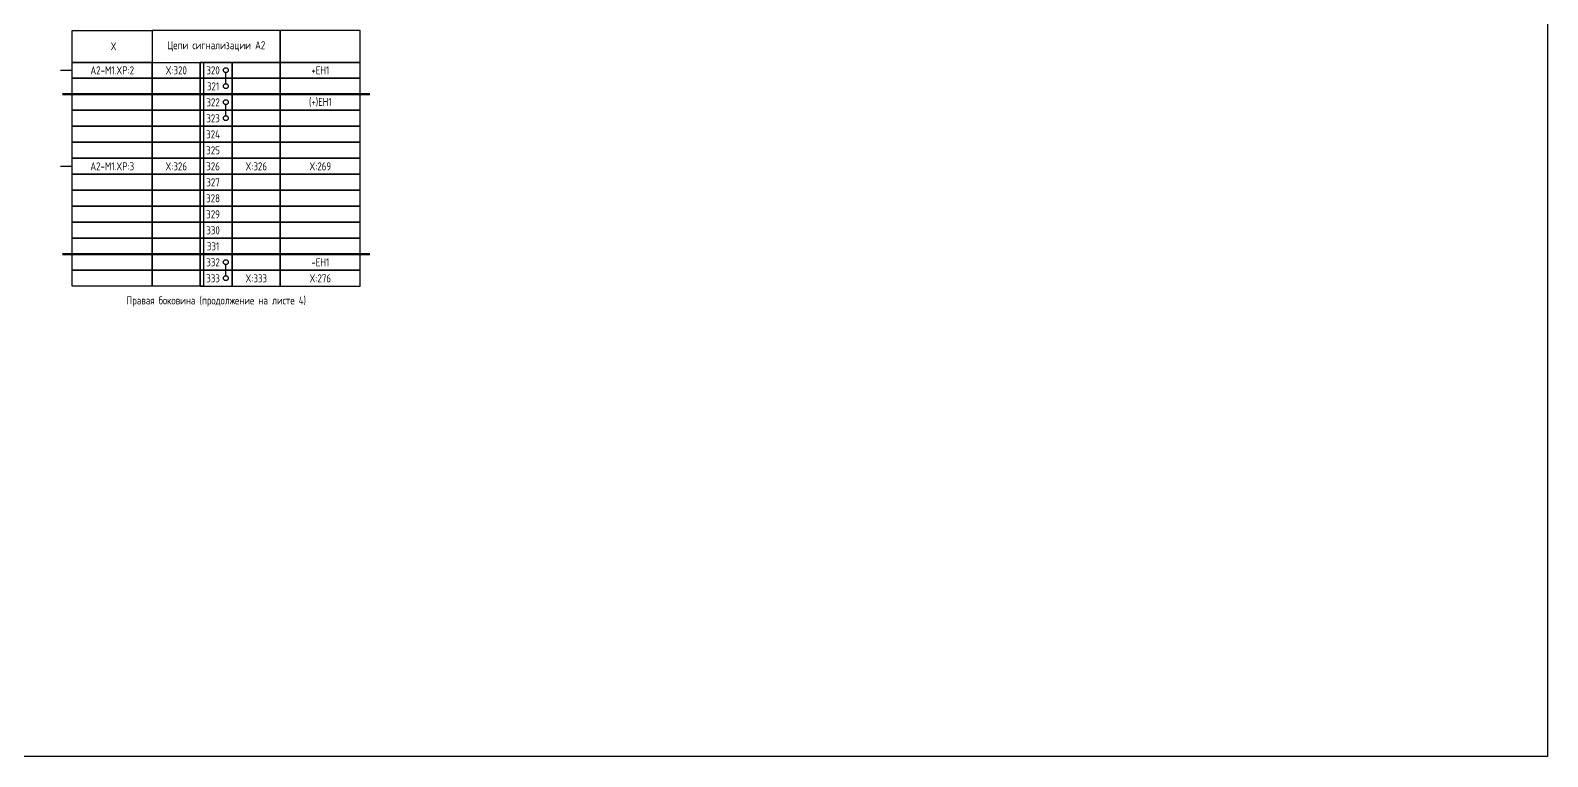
# Model space of a CAD drawing. Header units: millimetres. Extents: x -1533 to 5846, y -90 to 586.
# Drawn here: x 5371.6 to 5845.6, y -90 to 137 of the extents above; entities that cross this region are included whole.
import ezdxf

# ---------------------------------------------------------------- set-up
doc = ezdxf.new("R2010")
doc.units = ezdxf.units.MM
doc.styles.add('Gost_type_A', font='GOST_A.TTF')

msp = doc.modelspace()

# ---------------------------------------------------------------- linework, layer by layer
for p, q in [((5381.04, 124.5), (5384.67, 124.5)), ((5381.04, 94.5), (5384.67, 94.5))]:
    msp.add_line(p, q)
at = {"lineweight": -2}
for p, q in [((5432.67, 120.25), (5432.67, 123.75)), ((5432.67, 110.25), (5432.67, 113.75)), ((5432.67, 60.25), (5432.67, 63.75))]:
    msp.add_line(p, q, dxfattribs=at)
at = {"lineweight": 50}
for p, q in [((5381.67, 117), (5477.67, 117)), ((5381.67, 67), (5477.67, 67))]:
    msp.add_line(p, q, dxfattribs=at)
for points in [[(-1533, 586), (5845.64, 586), (5845.64, -90), (-1533, -90)], [(5384.67, 137), (5409.67, 137), (5409.67, 127), (5384.67, 127)], [(5449.67, 137), (5409.67, 137), (5409.67, 127), (5449.67, 127)], [(5474.67, 137), (5449.67, 137), (5449.67, 127), (5474.67, 127)], [(5384.67, 127), (5409.67, 127), (5409.67, 122), (5384.67, 122)], [(5409.67, 127), (5424.67, 127), (5424.67, 122), (5409.67, 122)], [(5434.67, 127), (5424.67, 127), (5424.67, 122), (5434.67, 122)], [(5424.67, 127), (5425.67, 127), (5425.67, 57), (5424.67, 57)], [(5449.67, 127), (5434.67, 127), (5434.67, 122), (5449.67, 122)], [(5474.67, 127), (5449.67, 127), (5449.67, 122), (5474.67, 122)], [(5384.67, 122), (5409.67, 122), (5409.67, 117), (5384.67, 117)], [(5409.67, 122), (5424.67, 122), (5424.67, 117), (5409.67, 117)], [(5434.67, 122), (5424.67, 122), (5424.67, 117), (5434.67, 117)], [(5449.67, 122), (5434.67, 122), (5434.67, 117), (5449.67, 117)], [(5474.67, 122), (5449.67, 122), (5449.67, 117), (5474.67, 117)], [(5384.67, 117), (5409.67, 117), (5409.67, 112), (5384.67, 112)], [(5409.67, 117), (5424.67, 117), (5424.67, 112), (5409.67, 112)], [(5434.67, 117), (5424.67, 117), (5424.67, 112), (5434.67, 112)], [(5449.67, 117), (5434.67, 117), (5434.67, 112), (5449.67, 112)], [(5474.67, 117), (5449.67, 117), (5449.67, 112), (5474.67, 112)], [(5384.67, 112), (5409.67, 112), (5409.67, 107), (5384.67, 107)], [(5409.67, 112), (5424.67, 112), (5424.67, 107), (5409.67, 107)], [(5434.67, 112), (5424.67, 112), (5424.67, 107), (5434.67, 107)], [(5449.67, 112), (5434.67, 112), (5434.67, 107), (5449.67, 107)], [(5474.67, 112), (5449.67, 112), (5449.67, 107), (5474.67, 107)], [(5384.67, 107), (5409.67, 107), (5409.67, 102), (5384.67, 102)], [(5409.67, 107), (5424.67, 107), (5424.67, 102), (5409.67, 102)], [(5434.67, 107), (5424.67, 107), (5424.67, 102), (5434.67, 102)], [(5449.67, 107), (5434.67, 107), (5434.67, 102), (5449.67, 102)], [(5474.67, 107), (5449.67, 107), (5449.67, 102), (5474.67, 102)], [(5384.67, 102), (5409.67, 102), (5409.67, 97), (5384.67, 97)], [(5409.67, 102), (5424.67, 102), (5424.67, 97), (5409.67, 97)], [(5434.67, 102), (5424.67, 102), (5424.67, 97), (5434.67, 97)], [(5449.67, 102), (5434.67, 102), (5434.67, 97), (5449.67, 97)], [(5474.67, 102), (5449.67, 102), (5449.67, 97), (5474.67, 97)], [(5384.67, 97), (5409.67, 97), (5409.67, 92), (5384.67, 92)], [(5409.67, 97), (5424.67, 97), (5424.67, 92), (5409.67, 92)], [(5434.67, 97), (5424.67, 97), (5424.67, 92), (5434.67, 92)], [(5449.67, 97), (5434.67, 97), (5434.67, 92), (5449.67, 92)], [(5474.67, 97), (5449.67, 97), (5449.67, 92), (5474.67, 92)], [(5384.67, 92), (5409.67, 92), (5409.67, 87), (5384.67, 87)], [(5409.67, 92), (5424.67, 92), (5424.67, 87), (5409.67, 87)], [(5434.67, 92), (5424.67, 92), (5424.67, 87), (5434.67, 87)], [(5449.67, 92), (5434.67, 92), (5434.67, 87), (5449.67, 87)], [(5474.67, 92), (5449.67, 92), (5449.67, 87), (5474.67, 87)], [(5384.67, 87), (5409.67, 87), (5409.67, 82), (5384.67, 82)], [(5409.67, 87), (5424.67, 87), (5424.67, 82), (5409.67, 82)], [(5434.67, 87), (5424.67, 87), (5424.67, 82), (5434.67, 82)], [(5449.67, 87), (5434.67, 87), (5434.67, 82), (5449.67, 82)], [(5474.67, 87), (5449.67, 87), (5449.67, 82), (5474.67, 82)], [(5384.67, 82), (5409.67, 82), (5409.67, 77), (5384.67, 77)], [(5409.67, 82), (5424.67, 82), (5424.67, 77), (5409.67, 77)], [(5434.67, 82), (5424.67, 82), (5424.67, 77), (5434.67, 77)], [(5449.67, 82), (5434.67, 82), (5434.67, 77), (5449.67, 77)], [(5474.67, 82), (5449.67, 82), (5449.67, 77), (5474.67, 77)], [(5384.67, 77), (5409.67, 77), (5409.67, 72), (5384.67, 72)], [(5409.67, 77), (5424.67, 77), (5424.67, 72), (5409.67, 72)], [(5434.67, 77), (5424.67, 77), (5424.67, 72), (5434.67, 72)], [(5449.67, 77), (5434.67, 77), (5434.67, 72), (5449.67, 72)], [(5474.67, 77), (5449.67, 77), (5449.67, 72), (5474.67, 72)], [(5384.67, 72), (5409.67, 72), (5409.67, 67), (5384.67, 67)], [(5409.67, 72), (5424.67, 72), (5424.67, 67), (5409.67, 67)], [(5434.67, 72), (5424.67, 72), (5424.67, 67), (5434.67, 67)], [(5449.67, 72), (5434.67, 72), (5434.67, 67), (5449.67, 67)], [(5474.67, 72), (5449.67, 72), (5449.67, 67), (5474.67, 67)], [(5384.67, 67), (5409.67, 67), (5409.67, 62), (5384.67, 62)], [(5409.67, 67), (5424.67, 67), (5424.67, 62), (5409.67, 62)], [(5434.67, 67), (5424.67, 67), (5424.67, 62), (5434.67, 62)], [(5449.67, 67), (5434.67, 67), (5434.67, 62), (5449.67, 62)], [(5474.67, 67), (5449.67, 67), (5449.67, 62), (5474.67, 62)], [(5384.67, 62), (5409.67, 62), (5409.67, 57), (5384.67, 57)], [(5409.67, 62), (5424.67, 62), (5424.67, 57), (5409.67, 57)], [(5434.67, 62), (5424.67, 62), (5424.67, 57), (5434.67, 57)], [(5449.67, 62), (5434.67, 62), (5434.67, 57), (5449.67, 57)], [(5474.67, 62), (5449.67, 62), (5449.67, 57), (5474.67, 57)]]:
    msp.add_lwpolyline(points, close=True)
at = {"lineweight": -2}
for centre in [(5432.67, 124.55), (5432.67, 119.55), (5432.67, 114.55), (5432.67, 109.55), (5432.67, 64.55), (5432.67, 59.55)]:
    msp.add_circle(centre, 0.75, dxfattribs=at)

# ---------------------------------------------------------------- texts
at = {"char_height": 2.5, "attachment_point": 5, "style": 'Gost_type_A'}
for s, insert, width in [('X', (5397.58, 132), 25), ('Цепи сигнализации А2', (5429.67, 132), 40), ('A2-М1.XР:2', (5397.17, 124.5), 25), ('\\pxqc;+EH1', (5462.17, 124.5), 25), ('\\pxqc;(+)EH1', (5462.17, 114.5), 25), ('A2-М1.XР:3', (5397.17, 94.5), 25), ('X:269', (5462.17, 94.5), 25), ('\\pxqc;-EH1', (5462.17, 64.5), 25), ('X:276', (5462.17, 59.5), 25), ('\\pxt31;Правая боковина (продолжение на листе 4)', (5429.67, 52.25), 90)]:
    msp.add_mtext(s, dxfattribs=dict(at, insert=insert, width=width))
at = {"ltscale": 10, "char_height": 2.5, "attachment_point": 5, "style": 'Gost_type_A'}
for s, insert, width in [('X:320', (5417.17, 124.5), 15), ('320', (5428.67, 124.5), 8), ('321', (5428.67, 119.5), 8), ('322', (5428.67, 114.5), 8), ('323', (5428.67, 109.5), 8), ('324', (5428.67, 104.5), 8), ('325', (5428.67, 99.5), 8), ('X:326', (5417.17, 94.5), 15), ('326', (5428.67, 94.5), 8), ('X:326', (5442.17, 94.5), 15), ('327', (5428.67, 89.5), 8), ('328', (5428.67, 84.5), 8), ('329', (5428.67, 79.5), 8), ('330', (5428.67, 74.5), 8), ('331', (5428.67, 69.5), 8), ('332', (5428.67, 64.5), 8), ('333', (5428.67, 59.5), 8), ('X:333', (5442.17, 59.5), 15)]:
    msp.add_mtext(s, dxfattribs=dict(at, insert=insert, width=width))

doc.saveas('drawing.dxf')
